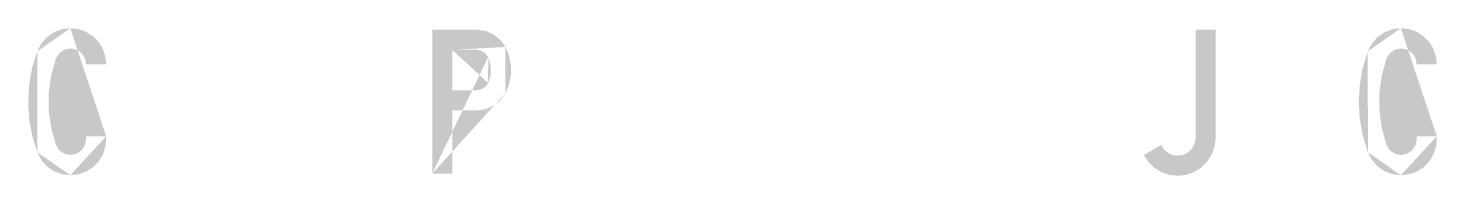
# Model space of a CAD drawing. Extents: x 0 to 1002, y -1330 to 297.
# Drawn here: x 464 to 1002, y -1330 to -1274 of the extents above.
import ezdxf

# ---------------------------------------------------------------- set-up
doc = ezdxf.new("R2010")
doc.units = 0
doc.header["$LTSCALE"] = 12
doc.header["$MEASUREMENT"] = 0
doc.layers.add('RED', color=10, linetype='CONTINUOUS')

msp = doc.modelspace()

# ---------------------------------------------------------------- hatches: boundary and pattern name
at = {"layer": 'RED'}
h = msp.add_hatch(color=256, dxfattribs=at)
h.paths.add_polyline_path([(493.650742, -1316.108571), (493.624966, -1316.108571)], flags=16)
edge = h.paths.add_edge_path()
edge.add_line((485.943805, -1315.000216), (493.650742, -1315.000216))
edge.add_line((493.650742, -1315.000216), (493.650742, -1316.108571))
edge.add_line((493.315658, -1319.175881), (493.650742, -1316.108571))
edge.add_line((493.315658, -1319.175881), (492.310405, -1322.088536))
edge.add_line((492.310405, -1322.088536), (490.66076, -1324.691882))
edge.add_line((490.66076, -1324.691882), (488.4956, -1326.882817))
edge.add_line((488.4956, -1326.882817), (485.892254, -1328.532462))
edge.add_line((485.892254, -1328.532462), (482.979599, -1329.537715))
edge.add_line((482.979599, -1329.537715), (479.91229, -1329.872799))
edge.add_line((479.91229, -1329.872799), (476.664551, -1329.460388))
edge.add_line((476.664551, -1329.460388), (473.597241, -1328.300481))
edge.add_line((473.597241, -1328.300481), (470.916568, -1326.44463))
edge.add_line((470.916568, -1326.44463), (468.777184, -1323.970162))
edge.add_line((468.777184, -1323.970162), (467.282193, -1321.057507))
edge.add_line((467.282193, -1321.057507), (465.349015, -1314.79401))
edge.add_line((465.349015, -1314.79401), (464.189108, -1308.350083))
edge.add_line((464.189108, -1308.350083), (463.802472, -1301.803054))
edge.add_line((463.802472, -1301.803054), (464.189108, -1295.2818))
edge.add_line((464.189108, -1295.2818), (465.349015, -1288.837873))
edge.add_line((465.349015, -1288.837873), (467.282193, -1282.574376))
edge.add_line((467.282193, -1282.574376), (468.777184, -1279.661721))
edge.add_line((468.777184, -1279.661721), (470.916568, -1277.187253))
edge.add_line((470.916568, -1277.187253), (473.597241, -1275.331402))
edge.add_line((473.597241, -1275.331402), (476.664551, -1274.145719))
edge.add_line((476.664551, -1274.145719), (479.91229, -1273.759084))
edge.add_line((479.91229, -1273.759084), (482.979599, -1274.094168))
edge.add_line((482.979599, -1274.094168), (485.892254, -1275.099421))
edge.add_line((485.892254, -1275.099421), (488.4956, -1276.749066))
edge.add_line((488.4956, -1276.749066), (490.66076, -1278.914225))
edge.add_line((490.66076, -1278.914225), (492.310405, -1281.543347))
edge.add_line((492.310405, -1281.543347), (493.315658, -1284.456002))
edge.add_line((493.315658, -1284.456002), (493.650742, -1287.523312))
edge.add_line((493.650742, -1287.523312), (485.943805, -1287.523312))
edge.add_line((485.943805, -1287.523312), (485.505618, -1285.203498))
edge.add_line((485.505618, -1285.203498), (484.191057, -1283.218768))
edge.add_line((484.191057, -1283.218768), (482.232103, -1281.904207))
edge.add_line((482.232103, -1281.904207), (479.91229, -1281.46602))
edge.add_line((479.91229, -1281.46602), (477.592476, -1281.929983))
edge.add_line((477.592476, -1281.929983), (475.659298, -1283.296096))
edge.add_line((475.659298, -1283.296096), (474.422064, -1285.306601))
edge.add_line((474.422064, -1285.306601), (472.591989, -1291.776303))
edge.add_line((472.591989, -1291.776303), (471.664063, -1298.452212))
edge.add_line((471.664063, -1298.452212), (471.664063, -1305.179671))
edge.add_line((471.664063, -1305.179671), (472.591989, -1311.829804))
edge.add_line((472.591989, -1311.829804), (474.422064, -1318.299507))
edge.add_line((474.422064, -1318.299507), (475.659298, -1320.335787))
edge.add_line((475.659298, -1320.335787), (477.592476, -1321.676124))
edge.add_line((477.592476, -1321.676124), (479.91229, -1322.165863))
edge.add_line((479.91229, -1322.165863), (482.232103, -1321.7019))
edge.add_line((482.232103, -1321.7019), (484.191057, -1320.387339))
edge.add_line((484.191057, -1320.387339), (485.505618, -1318.428385))
edge.add_line((485.505618, -1318.428385), (485.943805, -1316.108571))
edge.add_line((485.943805, -1316.108571), (485.943805, -1315.000216))
edge = h.paths.add_edge_path(flags=16)
edge.add_line((493.650742, -1315.000216), (493.624966, -1315.000216))
edge.add_line((479.91229, -1273.759084), (479.886514, -1273.759084))
edge.add_line((467.282193, -1282.574376), (467.256417, -1282.574376))
edge.add_line((467.282193, -1321.057507), (467.256417, -1321.057507))
edge.add_line((479.91229, -1329.872799), (479.886514, -1329.872799))
h = msp.add_hatch(color=256, dxfattribs=at)
h.paths.add_polyline_path([(635.314031, -1282.00731), (635.288255, -1282.00731)], flags=16)
edge = h.paths.add_edge_path(flags=17)
edge.add_line((625.957449, -1297.421183), (625.957449, -1282.00731))
edge.add_line((625.957449, -1282.00731), (635.314031, -1282.00731))
edge.add_line((637.066779, -1282.36817), (635.314031, -1282.00731))
edge.add_line((637.066779, -1282.36817), (638.613322, -1283.321871))
edge.add_line((638.613322, -1283.321871), (639.695901, -1284.765311))
edge.add_line((639.695901, -1284.765311), (640.701154, -1288.01305))
edge.add_line((640.701154, -1288.01305), (640.701154, -1291.415443))
edge.add_line((640.701154, -1291.415443), (639.695901, -1294.663183))
edge.add_line((639.695901, -1294.663183), (638.613322, -1296.106622))
edge.add_line((638.613322, -1296.106622), (637.066779, -1297.060323))
edge.add_line((637.066779, -1297.060323), (635.314031, -1297.421183))
edge.add_line((635.314031, -1297.421183), (625.957449, -1297.421183))
h.paths.add_polyline_path([(635.288255, -1274.326149), (635.314031, -1274.326149)], flags=16)
edge = h.paths.add_edge_path()
edge.add_line((625.957449, -1329.305734), (618.276288, -1329.305734))
edge.add_line((618.276288, -1329.305734), (618.276288, -1274.326149))
edge.add_line((618.276288, -1274.326149), (635.314031, -1274.326149))
edge.add_line((638.613322, -1274.764336), (635.314031, -1274.326149))
edge.add_line((638.613322, -1274.764336), (641.706407, -1276.104673))
edge.add_line((641.706407, -1276.104673), (644.335529, -1278.192505))
edge.add_line((644.335529, -1278.192505), (646.294483, -1280.92473))
edge.add_line((646.294483, -1280.92473), (647.686371, -1284.301348))
edge.add_line((647.686371, -1284.301348), (648.408091, -1287.884172))
edge.add_line((648.408091, -1287.884172), (648.408091, -1291.544322))
edge.add_line((648.408091, -1291.544322), (647.686371, -1295.127145))
edge.add_line((647.686371, -1295.127145), (646.294483, -1298.503763))
edge.add_line((646.294483, -1298.503763), (644.335529, -1301.235988))
edge.add_line((644.335529, -1301.235988), (641.706407, -1303.32382))
edge.add_line((641.706407, -1303.32382), (638.613322, -1304.664157))
edge.add_line((638.613322, -1304.664157), (635.314031, -1305.102344))
edge.add_line((635.314031, -1305.102344), (625.957449, -1305.102344))
edge.add_line((625.957449, -1305.102344), (625.957449, -1329.305734))
edge = h.paths.add_edge_path()
edge.add_line((625.957449, -1282.00731), (625.931674, -1282.00731))
edge.add_line((639.695901, -1294.663183), (639.670126, -1294.663183))
edge.add_line((639.695901, -1284.765311), (639.670126, -1284.765311))
edge.add_line((618.276288, -1329.305734), (618.250513, -1329.305734))
edge.add_line((646.294483, -1298.503763), (646.268707, -1298.503763))
edge.add_line((646.294483, -1280.92473), (646.268707, -1280.92473))
h = msp.add_hatch(color=256, dxfattribs=at)
h.paths.add_polyline_path([(635.314031, -1282.00731), (635.288255, -1282.00731)], flags=16)
edge = h.paths.add_edge_path(flags=17)
edge.add_line((625.957449, -1297.421183), (625.957449, -1282.00731))
edge.add_line((625.957449, -1282.00731), (635.314031, -1282.00731))
edge.add_line((637.066779, -1282.36817), (635.314031, -1282.00731))
edge.add_line((637.066779, -1282.36817), (638.613322, -1283.321871))
edge.add_line((638.613322, -1283.321871), (639.695901, -1284.765311))
edge.add_line((639.695901, -1284.765311), (640.701154, -1288.01305))
edge.add_line((640.701154, -1288.01305), (640.701154, -1291.415443))
edge.add_line((640.701154, -1291.415443), (639.695901, -1294.663183))
edge.add_line((639.695901, -1294.663183), (638.613322, -1296.106622))
edge.add_line((638.613322, -1296.106622), (637.066779, -1297.060323))
edge.add_line((637.066779, -1297.060323), (635.314031, -1297.421183))
edge.add_line((635.314031, -1297.421183), (625.957449, -1297.421183))
h.paths.add_polyline_path([(635.288255, -1274.326149), (635.314031, -1274.326149)], flags=16)
edge = h.paths.add_edge_path()
edge.add_line((625.957449, -1329.305734), (618.276288, -1329.305734))
edge.add_line((618.276288, -1329.305734), (618.276288, -1274.326149))
edge.add_line((618.276288, -1274.326149), (635.314031, -1274.326149))
edge.add_line((638.613322, -1274.764336), (635.314031, -1274.326149))
edge.add_line((638.613322, -1274.764336), (641.706407, -1276.104673))
edge.add_line((641.706407, -1276.104673), (644.335529, -1278.192505))
edge.add_line((644.335529, -1278.192505), (646.294483, -1280.92473))
edge.add_line((646.294483, -1280.92473), (647.686371, -1284.301348))
edge.add_line((647.686371, -1284.301348), (648.408091, -1287.884172))
edge.add_line((648.408091, -1287.884172), (648.408091, -1291.544322))
edge.add_line((648.408091, -1291.544322), (647.686371, -1295.127145))
edge.add_line((647.686371, -1295.127145), (646.294483, -1298.503763))
edge.add_line((646.294483, -1298.503763), (644.335529, -1301.235988))
edge.add_line((644.335529, -1301.235988), (641.706407, -1303.32382))
edge.add_line((641.706407, -1303.32382), (638.613322, -1304.664157))
edge.add_line((638.613322, -1304.664157), (635.314031, -1305.102344))
edge.add_line((635.314031, -1305.102344), (625.957449, -1305.102344))
edge.add_line((625.957449, -1305.102344), (625.957449, -1329.305734))
edge = h.paths.add_edge_path()
edge.add_line((625.957449, -1282.00731), (625.931674, -1282.00731))
edge.add_line((639.695901, -1294.663183), (639.670126, -1294.663183))
edge.add_line((639.695901, -1284.765311), (639.670126, -1284.765311))
edge.add_line((618.276288, -1329.305734), (618.250513, -1329.305734))
edge.add_line((646.294483, -1298.503763), (646.268707, -1298.503763))
edge.add_line((646.294483, -1280.92473), (646.268707, -1280.92473))
h = msp.add_hatch(color=256, dxfattribs=at)
h.paths.add_polyline_path([(910.186178, -1315.567282), (910.160402, -1315.567282)], flags=16)
edge = h.paths.add_edge_path()
edge.add_line((910.186178, -1274.326149), (910.186178, -1315.567282))
edge.add_line((909.851093, -1317.603562), (910.186178, -1315.567282))
edge.add_line((909.851093, -1317.603562), (908.948944, -1319.485189))
edge.add_line((908.948944, -1319.485189), (907.505504, -1320.98018))
edge.add_line((907.505504, -1320.98018), (905.701204, -1322.011208))
edge.add_line((905.701204, -1322.011208), (903.664924, -1322.42362))
edge.add_line((903.664924, -1322.42362), (901.602867, -1322.217414))
edge.add_line((901.602867, -1322.217414), (899.695465, -1321.418367))
edge.add_line((899.695465, -1321.418367), (898.097371, -1320.07803))
edge.add_line((898.097371, -1320.07803), (896.989015, -1318.299507))
edge.add_line((896.989015, -1318.299507), (890.390434, -1322.165863))
edge.add_line((890.390434, -1322.165863), (892.168958, -1324.846536))
edge.add_line((892.168958, -1324.846536), (894.488772, -1327.089023))
edge.add_line((894.488772, -1327.089023), (897.246772, -1328.764444))
edge.add_line((897.246772, -1328.764444), (900.314082, -1329.769696))
edge.add_line((900.314082, -1329.769696), (903.536045, -1330.079005))
edge.add_line((903.536045, -1330.079005), (906.732233, -1329.692369))
edge.add_line((906.732233, -1329.692369), (909.747991, -1328.584014))
edge.add_line((909.747991, -1328.584014), (912.480216, -1326.857041))
edge.add_line((912.480216, -1326.857041), (914.748478, -1324.563004))
edge.add_line((914.748478, -1324.563004), (916.449675, -1321.805003))
edge.add_line((916.449675, -1321.805003), (917.506479, -1318.763469))
edge.add_line((917.506479, -1318.763469), (917.867339, -1315.567282))
edge.add_line((917.867339, -1315.567282), (917.867339, -1274.326149))
edge.add_line((917.867339, -1274.326149), (910.186178, -1274.326149))
edge = h.paths.add_edge_path(flags=16)
edge.add_line((917.867339, -1315.567282), (917.841563, -1315.567282))
edge.add_line((917.867339, -1315.567282), (917.841563, -1315.567282))
edge = h.paths.add_edge_path(flags=16)
edge.add_line((896.989015, -1318.299507), (896.96324, -1318.299507))
h = msp.add_hatch(color=256, dxfattribs=at)
h.paths.add_polyline_path([(1002.41166, -1316.108571), (1002.385884, -1316.108571)], flags=16)
edge = h.paths.add_edge_path()
edge.add_line((994.730499, -1315.000216), (1002.41166, -1315.000216))
edge.add_line((1002.41166, -1315.000216), (1002.41166, -1316.108571))
edge.add_line((1002.076575, -1319.175881), (1002.41166, -1316.108571))
edge.add_line((1002.076575, -1319.175881), (1001.071323, -1322.088536))
edge.add_line((1001.071323, -1322.088536), (999.447453, -1324.691882))
edge.add_line((999.447453, -1324.691882), (997.256518, -1326.882817))
edge.add_line((997.256518, -1326.882817), (994.653172, -1328.532462))
edge.add_line((994.653172, -1328.532462), (991.740517, -1329.537715))
edge.add_line((991.740517, -1329.537715), (988.673207, -1329.872799))
edge.add_line((988.673207, -1329.872799), (985.425468, -1329.460388))
edge.add_line((985.425468, -1329.460388), (982.383935, -1328.300481))
edge.add_line((982.383935, -1328.300481), (979.677485, -1326.44463))
edge.add_line((979.677485, -1326.44463), (977.538102, -1323.970162))
edge.add_line((977.538102, -1323.970162), (976.043111, -1321.057507))
edge.add_line((976.043111, -1321.057507), (974.109933, -1314.79401))
edge.add_line((974.109933, -1314.79401), (972.950026, -1308.350083))
edge.add_line((972.950026, -1308.350083), (972.56339, -1301.803054))
edge.add_line((972.56339, -1301.803054), (972.950026, -1295.2818))
edge.add_line((972.950026, -1295.2818), (974.109933, -1288.837873))
edge.add_line((974.109933, -1288.837873), (976.043111, -1282.574376))
edge.add_line((976.043111, -1282.574376), (977.538102, -1279.661721))
edge.add_line((977.538102, -1279.661721), (979.677485, -1277.187253))
edge.add_line((979.677485, -1277.187253), (982.383935, -1275.331402))
edge.add_line((982.383935, -1275.331402), (985.425468, -1274.145719))
edge.add_line((985.425468, -1274.145719), (988.673207, -1273.759084))
edge.add_line((988.673207, -1273.759084), (991.740517, -1274.094168))
edge.add_line((991.740517, -1274.094168), (994.653172, -1275.099421))
edge.add_line((994.653172, -1275.099421), (997.256518, -1276.749066))
edge.add_line((997.256518, -1276.749066), (999.447453, -1278.914225))
edge.add_line((999.447453, -1278.914225), (1001.071323, -1281.543347))
edge.add_line((1001.071323, -1281.543347), (1002.076575, -1284.456002))
edge.add_line((1002.076575, -1284.456002), (1002.41166, -1287.523312))
edge.add_line((1002.41166, -1287.523312), (994.730499, -1287.523312))
edge.add_line((994.730499, -1287.523312), (994.266536, -1285.203498))
edge.add_line((994.266536, -1285.203498), (992.951975, -1283.218768))
edge.add_line((992.951975, -1283.218768), (990.993021, -1281.904207))
edge.add_line((990.993021, -1281.904207), (988.673207, -1281.46602))
edge.add_line((988.673207, -1281.46602), (986.353394, -1281.929983))
edge.add_line((986.353394, -1281.929983), (984.420216, -1283.296096))
edge.add_line((984.420216, -1283.296096), (983.182982, -1285.306601))
edge.add_line((983.182982, -1285.306601), (981.352906, -1291.776303))
edge.add_line((981.352906, -1291.776303), (980.450757, -1298.452212))
edge.add_line((980.450757, -1298.452212), (980.450757, -1305.179671))
edge.add_line((980.450757, -1305.179671), (981.352906, -1311.829804))
edge.add_line((981.352906, -1311.829804), (983.182982, -1318.299507))
edge.add_line((983.182982, -1318.299507), (984.420216, -1320.335787))
edge.add_line((984.420216, -1320.335787), (986.353394, -1321.676124))
edge.add_line((986.353394, -1321.676124), (988.673207, -1322.165863))
edge.add_line((988.673207, -1322.165863), (990.993021, -1321.7019))
edge.add_line((990.993021, -1321.7019), (992.951975, -1320.387339))
edge.add_line((992.951975, -1320.387339), (994.266536, -1318.428385))
edge.add_line((994.266536, -1318.428385), (994.730499, -1316.108571))
edge.add_line((994.730499, -1316.108571), (994.730499, -1315.000216))
edge = h.paths.add_edge_path(flags=16)
edge.add_line((1002.41166, -1315.000216), (1002.385884, -1315.000216))
edge.add_line((988.673207, -1273.759084), (988.647432, -1273.759084))
edge.add_line((976.043111, -1282.574376), (976.017335, -1282.574376))
edge.add_line((976.043111, -1321.057507), (976.017335, -1321.057507))
edge.add_line((988.673207, -1329.872799), (988.647432, -1329.872799))

doc.saveas('drawing.dxf')
